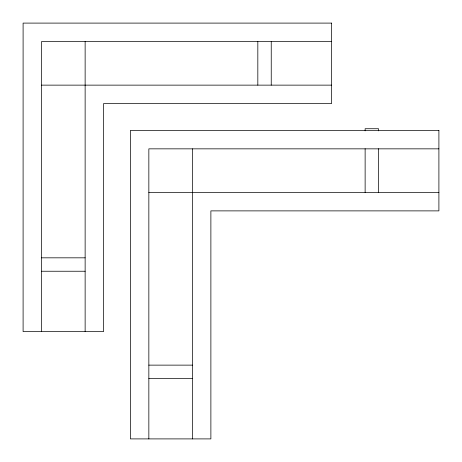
<?xml version="1.0" encoding="UTF-8"?>
<svg xmlns="http://www.w3.org/2000/svg" width="462" height="462" viewBox="0 0 462 462"><rect width="100%" height="100%" fill="white"/><g stroke="black" fill="none" stroke-linecap="round" stroke-linejoin="round"><path stroke-width="0.69" d="M331.595 41.545L41.545 41.545L41.545 331.595M41.545 85.135L331.595 85.135M438.9 148.845L148.845 148.845L148.845 438.9M148.845 192.44L438.9 192.44M41.545 257.825L85.135 257.825M41.545 271.24L85.135 271.24M148.845 365.13L192.44 365.13M148.845 378.54L192.44 378.54M378.54 130.873L378.54 128.725L365.13 128.725L365.13 130.873M378.54 148.735L378.54 192.44M365.13 148.735L365.13 192.44M271.24 41.545L271.24 85.135M257.825 41.545L257.825 85.135M192.44 148.845L192.44 438.9M85.135 41.545L85.135 331.595M331.595 23.1L23.1 23.1L23.1 331.595L103.575 331.595L103.575 103.575L331.595 103.575L331.595 23.1M438.9 130.405L130.405 130.405L130.405 438.9L210.88 438.9L210.88 210.88L438.9 210.88L438.9 130.405"/></g></svg>
